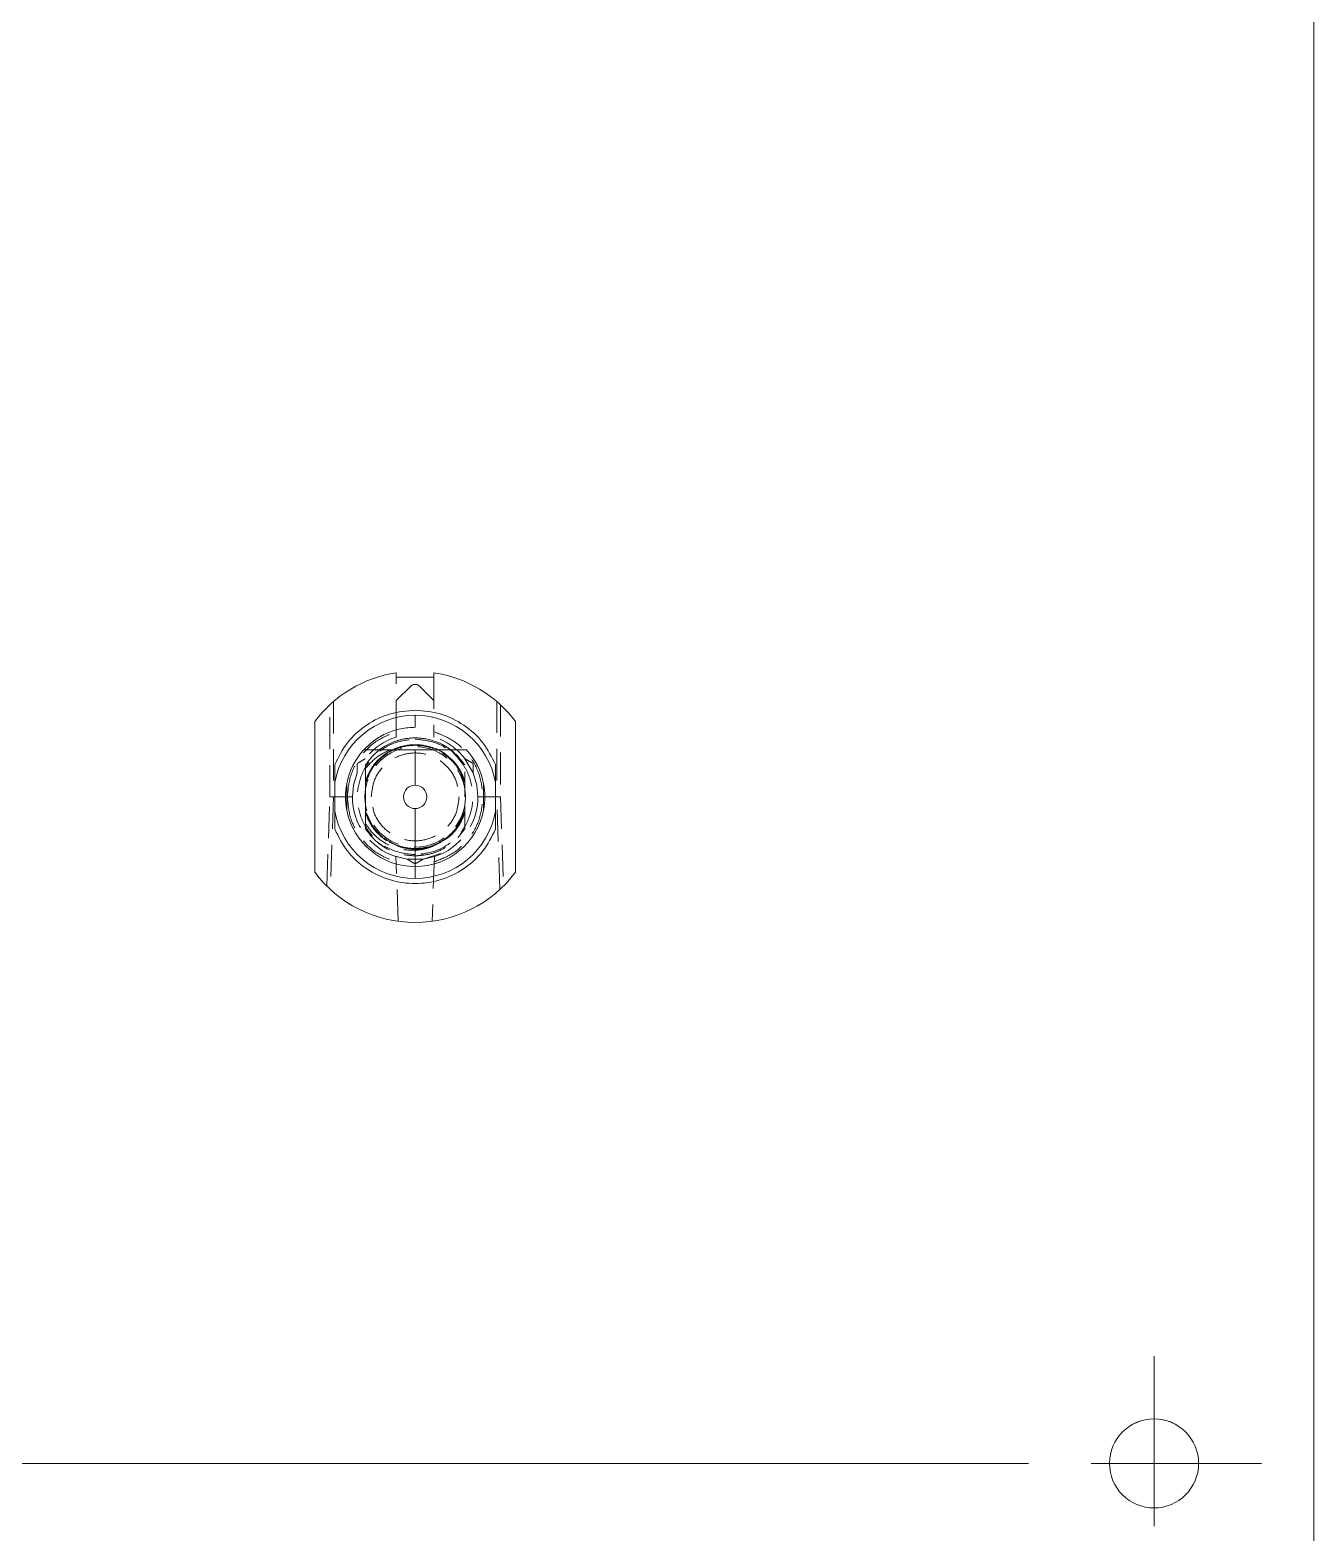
# Model space of a CAD drawing. Header units: millimetres. Extents: x -17 to 589, y 5 to 415.
# Drawn here: x 457.3 to 508.5, y 291.7 to 351.5 of the extents above; entities that cross this region are included whole.
import ezdxf

# ---------------------------------------------------------------- set-up
doc = ezdxf.new("R2010")
doc.units = ezdxf.units.MM
doc.linetypes.add('HIDDEN', pattern=[1.905, 1.27, -0.635])

# ---------------------------------------------------------------- blocks, each defined once
blk = doc.blocks.new('SW_CENTERMARKSYMBOL_1')
at = {"color": 0, "linetype": 'Continuous', "lineweight": 0}
for p, q in [((314.31, 132.5), (314.31, 134.275)), ((314.31, 130), (314.31, 132.5)), ((309.31, 130), (214.54, 130)), ((314.31, 130), (311.81, 130)), ((314.31, 130), (314.31, 127.5)), ((314.31, 130), (316.81, 130)), ((316.81, 130), (318.585, 130))]:
    blk.add_line(p, q, dxfattribs=at)
blk = doc.blocks.new('d')
at = {"color": 5, "lineweight": 15}
blk.add_line((1117.599, 223.902), (1117.599, 330.332), dxfattribs=at)
blk.add_circle((1111.229, 248.982), 1.775, dxfattribs=at)
at = {"color": 5, "lineweight": 0}
blk.add_blockref('SW_CENTERMARKSYMBOL_1', (796.919, 118.982), dxfattribs=at)

msp = doc.modelspace()

# ---------------------------------------------------------------- linework, layer by layer
at = {"color": 7, "linetype": 'Continuous', "lineweight": 15}
for p, q in [((508.4569, 269.3639), (508.4569, 375.7939)), ((471.9069, 325.9323), (471.9069, 325.7639)), ((473.4069, 325.7639), (471.9069, 325.7639)), ((473.4069, 325.9323), (473.4069, 325.7639)), ((468.6569, 323.9889), (468.6569, 317.9889)), ((472.6569, 324.2389), (472.6569, 323.7639)), ((476.6569, 317.9889), (476.6569, 323.9889)), ((472.6569, 321.4537), (472.6569, 322.8639)), ((472.6569, 318.2139), (472.6569, 320.5241)), ((472.6569, 318.2139), (472.6569, 317.7389))]:
    msp.add_line(p, q, dxfattribs=at)
at = {"color": 7, "linetype": 'HIDDEN', "lineweight": 0}
for p, q in [((471.9069, 323.5826), (471.9069, 325.7639)), ((473.4069, 325.7639), (473.4069, 323.5826)), ((471.9069, 324.8237), (472.4801, 325.397)), ((472.8337, 325.397), (473.4069, 324.8237)), ((469.2626, 320.9889), (469.2626, 324.6602)), ((469.4069, 324.7886), (469.4069, 321.6392)), ((475.9069, 321.6392), (475.9069, 324.7886)), ((476.0513, 324.6602), (476.0513, 320.9889)), ((474.0546, 322.8781), (474.6319, 322.2624)), ((470.3486, 321.9488), (470.3486, 322.2639)), ((470.6819, 322.2624), (470.6819, 321.3041)), ((474.3379, 322.2115), (474.6319, 321.6398)), ((474.338, 322.2115), (474.6319, 321.6398)), ((474.6319, 322.2624), (474.4431, 322.4877)), ((474.6424, 322.508), (474.9153, 322.3505)), ((474.9653, 321.9488), (474.6424, 322.508)), ((470.6819, 321.9898), (470.6819, 321.6398)), ((470.6819, 321.6398), (470.6819, 321.9898)), ((470.8438, 321.9546), (470.6819, 321.6398)), ((470.6819, 321.5549), (470.8315, 321.8722)), ((470.8295, 321.8678), (470.6819, 321.5549)), ((474.4721, 321.8939), (474.6319, 321.5549)), ((474.6319, 321.5549), (474.4721, 321.8939)), ((474.6319, 321.6398), (474.508, 321.8809)), ((474.6319, 321.9898), (474.6319, 321.6398)), ((474.6319, 321.3041), (474.6319, 321.5549)), ((469.1384, 317.4364), (469.2625, 320.9889)), ((469.4069, 320.9889), (469.2626, 320.9889)), ((469.4069, 320.9889), (469.2782, 317.3032)), ((469.4069, 320.9889), (469.9569, 320.9889)), ((470.1569, 320.9889), (469.9569, 320.9889)), ((470.6819, 321.3041), (470.6819, 320.6737)), ((474.6319, 321.0705), (474.6319, 321.3041)), ((474.6319, 320.9889), (474.6319, 321.257)), ((475.3569, 320.9889), (475.1569, 320.9889)), ((475.3569, 320.9889), (475.9069, 320.9889)), ((476.0356, 317.3032), (475.9069, 320.9889)), ((475.9069, 320.9889), (476.0513, 320.9889)), ((476.0514, 320.9889), (476.1754, 317.4364)), ((470.6819, 320.6737), (470.6819, 319.9163)), ((470.6819, 320.338), (470.6819, 319.7154)), ((470.6819, 319.9163), (470.6819, 320.338)), ((470.6819, 320.338), (470.8894, 319.9345)), ((470.9444, 319.8664), (470.682, 320.4229)), ((470.682, 320.4229), (470.9444, 319.8664)), ((470.9444, 319.8664), (470.682, 320.4229)), ((470.682, 320.4229), (470.9444, 319.8664)), ((474.6319, 320.4229), (474.2707, 319.7174)), ((474.6319, 320.338), (474.3676, 319.824)), ((474.3676, 319.824), (474.6319, 320.338)), ((474.6319, 320.338), (474.3676, 319.824)), ((474.6319, 320.4229), (474.381, 319.8908)), ((474.381, 319.8908), (474.6319, 320.4229)), ((474.6319, 320.4229), (474.381, 319.8908)), ((474.381, 319.8908), (474.6319, 320.4229)), ((474.4021, 319.891), (474.6319, 320.338)), ((474.6319, 320.4229), (474.4104, 319.953)), ((474.4104, 319.9531), (474.6319, 320.4229)), ((474.6319, 320.4229), (474.6319, 320.6737)), ((474.6319, 319.7154), (474.6319, 320.338)), ((475.3819, 320.4645), (475.3819, 320.4645)), ((470.6819, 319.7154), (470.9111, 319.4419)), ((474.4665, 319.5179), (474.6319, 319.7154)), ((474.5152, 319.576), (474.6319, 319.7154)), ((474.6319, 319.988), (474.6319, 319.7154)), ((471.2003, 319.1644), (471.4819, 318.9537)), ((471.6172, 319.188), (471.9775, 319.0303)), ((471.8561, 318.6289), (472.3341, 318.5098)), ((471.9819, 316.0347), (471.892, 318.6088)), ((472.3341, 318.5098), (471.892, 318.6088)), ((472.6069, 318.3523), (472.3341, 318.5098)), ((472.3341, 318.5098), (472.9798, 318.5098)), ((472.392, 318.6721), (472.6569, 318.6389)), ((472.6569, 318.6389), (472.9806, 318.6795)), ((472.6569, 318.6389), (472.9672, 318.6778)), ((472.9798, 318.5098), (472.7069, 318.3523)), ((472.9798, 318.5098), (473.6679, 318.73)), ((473.4218, 318.6088), (472.9798, 318.5098)), ((473.4218, 318.6088), (473.3319, 316.0347))]:
    msp.add_line(p, q, dxfattribs=at)
at = {"color": 7, "linetype": 'HIDDEN', "lineweight": 0, "flags": 128}
for points in [[(471.8808, 322.9181), (471.9094, 322.9219), (471.9184, 322.922), (471.9197, 322.9218), (471.9205, 322.9214), (471.9207, 322.9212), (471.9207, 322.9212), (471.9207, 322.9211), (471.9208, 322.9211), (471.9208, 322.9211), (471.9208, 322.9211), (471.9208, 322.9211), (471.9208, 322.9212), (471.9207, 322.9214), (471.9207, 322.9215), (471.9207, 322.9215), (471.9207, 322.9215), (471.9207, 322.9215), (471.9207, 322.9215), (471.9207, 322.9214), (471.9208, 322.9212), (471.9208, 322.921), (471.9209, 322.9209), (471.9209, 322.9209), (471.9209, 322.9208), (471.9209, 322.9208), (471.9209, 322.9208), (471.9209, 322.9208), (471.9209, 322.9205), (471.9208, 322.9201), (471.9205, 322.9194), (471.9175, 322.9168), (471.788, 322.8526), (471.625, 322.7654)], [(470.6819, 322.2624), (470.6819, 322.2624)], [(470.6819, 322.2624), (470.6819, 322.2624)], [(470.6819, 322.2624), (470.6819, 322.2624)], [(470.6819, 322.2624), (470.6819, 322.2624)], [(470.6819, 322.2624), (470.6819, 322.2624)], [(470.6819, 322.2624), (470.6819, 322.2624)], [(470.6819, 322.2624), (470.6819, 322.2624)], [(470.6819, 322.2624), (470.6819, 322.2624)], [(474.6319, 322.2624), (474.6319, 322.2624)], [(470.1569, 320.9889), (470.2007, 321.4545), (470.3486, 321.9488)], [(474.6319, 321.5549), (474.6319, 321.5549)], [(474.6319, 321.5549), (474.6319, 321.5549)], [(474.6319, 321.5549), (474.6319, 321.5549)], [(474.6319, 321.5549), (474.6319, 321.5549)], [(474.6319, 321.5549), (474.6319, 321.5549)], [(474.9653, 321.9488), (475.1132, 321.4545), (475.1569, 320.9804)], [(470.6819, 321.3041), (470.6819, 321.3041)], [(470.6819, 320.6737), (470.6819, 320.6737)], [(474.6319, 320.4229), (474.6319, 320.4229)], [(474.6319, 320.4229), (474.6319, 320.4229)], [(474.6319, 320.4229), (474.6319, 320.4229)], [(474.6319, 320.4229), (474.6319, 320.4229)], [(474.6319, 320.4229), (474.6319, 320.4229)], [(474.6319, 320.4229), (474.6319, 320.4229)], [(474.6319, 320.4229), (474.6319, 320.4229)], [(474.6319, 320.4229), (474.6319, 320.4229)], [(470.6819, 319.7154), (470.6819, 319.7154)], [(470.6819, 319.7154), (470.6819, 319.7154)], [(470.6819, 319.7154), (470.6819, 319.7154)], [(470.6819, 319.7154), (470.6819, 319.7154)], [(470.6819, 319.7154), (470.6819, 319.7154)], [(470.6819, 319.7154), (470.6819, 319.7154)], [(470.6819, 319.7154), (470.6819, 319.7154)], [(470.8777, 319.9617), (470.8777, 319.9617)], [(474.6319, 319.7154), (474.6319, 319.7154)], [(471.6297, 319.2097), (471.6297, 319.2097)]]:
    msp.add_lwpolyline(points, dxfattribs=at)
at = {"color": 7, "linetype": 'HIDDEN', "lineweight": 0}
msp.add_circle((472.6569, 320.9889), 2, dxfattribs=at)
at = {"color": 7, "linetype": 'Continuous', "lineweight": 15}
msp.add_circle((502.0869, 294.4439), 1.775, dxfattribs=at)
for radius, start, end in [(5, 98.626927, 143.130102), (5, 36.869898, 81.373073), (3.25, 90, 169.936726), (3.25, 10.063274, 90), (2.775, 137.49336, 169.107053), (2.775, 10.893239, 42.506629), (2.775, 169.106678, 190.893764), (0.4648, 90, 270), (0.4648, 270, 90), (2.775, 349.10676, 10.892947), (3.25, 190.063274, 270), (2.775, 190.892947, 270), (2.775, 270, 349.107053), (3.25, 270, 349.936726), (5, 216.869898, 323.130102)]:
    msp.add_arc((472.6569, 320.9889), radius, start, end, dxfattribs=at)
at = {"color": 7, "linetype": 'HIDDEN', "lineweight": 0}
for radius, start, end in [(2.5, 107.457603, 142.57976), (2.35, 53.505811, 147.185082), (2.5, 37.42024, 72.542397), (2.5, 180, 252.184311), (2.5, 287.815689, 0)]:
    msp.add_arc((472.6569, 320.9889), radius, start, end, dxfattribs=at)
for points in [[(472.4801, 325.397), (472.506, 325.4175), (472.5576, 325.4585), (472.6569, 325.476), (472.7562, 325.4585), (472.8079, 325.4175), (472.8337, 325.397)], [(474.6319, 322.2624), (474.5141, 322.419), (474.2785, 322.7322), (473.7918, 323.0729), (473.2436, 323.2901), (472.6569, 323.3633), (472.0702, 323.2901), (471.522, 323.0729), (471.0354, 322.7322), (470.7997, 322.419), (470.6819, 322.2624)], [(470.9069, 320.9889), (470.9332, 321.2179), (470.9858, 321.676), (471.3905, 322.2585), (471.969, 322.6478), (472.6569, 322.7845), (473.3449, 322.6478), (473.9233, 322.2585), (474.328, 321.676), (474.3806, 321.2179), (474.4069, 320.9889)], [(474.6319, 321.5549), (474.5837, 321.6941), (474.4873, 321.9725), (474.3083, 322.2066), (474.2188, 322.3236)], [(474.4069, 320.9889), (474.3806, 320.7599), (474.328, 320.3018), (473.9233, 319.7192), (473.3449, 319.33), (472.6569, 319.1933), (471.969, 319.33), (471.3905, 319.7192), (470.9858, 320.3018), (470.9332, 320.7599), (470.9069, 320.9889)], [(470.6819, 319.7154), (470.7997, 319.5586), (471.0354, 319.2452), (471.522, 318.9067), (472.0702, 318.6811), (472.4614, 318.653), (472.6569, 318.6389)], [(470.6819, 319.7154), (470.7997, 319.5586), (471.0354, 319.2452), (471.522, 318.9067), (472.0702, 318.6811), (472.4614, 318.653), (472.6569, 318.6389)], [(472.6569, 318.6389), (472.8525, 318.653), (473.2436, 318.6811), (473.7918, 318.9067), (474.2785, 319.2452), (474.5141, 319.5586), (474.6319, 319.7154)], [(472.6569, 318.6389), (472.8525, 318.653), (473.2436, 318.6811), (473.7918, 318.9067), (474.2785, 319.2452), (474.5141, 319.5586), (474.6319, 319.7154)], [(472.7069, 318.3523), (472.699, 318.3485), (472.6832, 318.3409), (472.6569, 318.3379), (472.6306, 318.3409), (472.6148, 318.3485), (472.6069, 318.3523)]]:
    msp.add_open_spline(points, degree=3, dxfattribs=at)
at = {"color": 7, "linetype": 'Continuous', "lineweight": 15}
for points, knots in [([(469.4569, 322.2783), (469.6081, 322.578), (469.9174, 323.1912), (470.7024, 323.8892), (471.644, 324.3547), (472.3284, 324.4113), (472.663, 324.4389)], [0, 0, 0, 0, 0.2443904, 0.5, 0.7556096, 1, 1, 1, 1]), ([(472.663, 324.4389), (472.9965, 324.4103), (473.6787, 324.3517), (474.6164, 323.8855), (475.398, 323.1886), (475.7062, 322.5772), (475.8569, 322.2783)], [0, 0, 0, 0, 0.2444238, 0.5, 0.7555762, 1, 1, 1, 1]), ([(472.6569, 323.7639), (472.4652, 323.7525), (472.0816, 323.7296), (471.5325, 323.5448), (471.0252, 323.2649), (470.7492, 322.9976), (470.6112, 322.8639)], [0, 0, 0, 0, 0.2500002, 0.5000003, 0.7500002, 1, 1, 1, 1]), ([(472.6569, 322.8639), (472.462, 322.8639), (471.9576, 322.8639), (471.2758, 322.8639), (470.8268, 322.8639), (470.6112, 322.8639)], [0, 0, 0, 0, 0.2465257, 0.6381396, 1, 1, 1, 1]), ([(474.7027, 322.8639), (474.2651, 322.8639), (473.6621, 322.8639), (472.8733, 322.8639), (472.6569, 322.8639)], [0, 0, 0, 0, 0.7257574, 1, 1, 1, 1]), ([(469.4569, 322.2783), (469.4569, 322.1438), (469.4569, 321.97), (469.4569, 321.7757), (469.4569, 321.6951), (469.4569, 321.6411), (469.4569, 321.6015), (469.4569, 321.5753), (469.4569, 321.5613), (469.4569, 321.5572), (469.4569, 321.5569), (469.4569, 321.5568)], [0, 0, 0, 0, 0.5219302, 0.6747067, 0.7796367, 0.8517307, 0.9016652, 0.9545658, 0.9758811, 0.9930943, 1, 1, 1, 1]), ([(475.8569, 322.2783), (475.8569, 322.1438), (475.8569, 321.97), (475.8569, 321.7757), (475.8569, 321.6951), (475.8569, 321.6411), (475.8569, 321.6015), (475.8569, 321.5753), (475.8569, 321.5613), (475.8569, 321.5572), (475.8569, 321.5569), (475.8569, 321.5568)], [0, 0, 0, 0, 0.5219302, 0.6747067, 0.7796367, 0.8517307, 0.9016652, 0.9545658, 0.9758811, 0.9930943, 1, 1, 1, 1]), ([(469.4569, 321.5568), (469.4569, 321.3808), (469.4569, 321.0284), (469.4569, 320.6353), (469.4569, 320.4429), (469.4569, 320.421)], [0, 0, 0, 0, 0.4691002, 0.9396132, 1, 1, 1, 1]), ([(469.9319, 321.5133), (469.9319, 321.2232), (469.9319, 320.8701), (469.9319, 320.5259), (469.9319, 320.4645)], [0, 0, 0, 0, 0.821497, 1, 1, 1, 1]), ([(475.3819, 320.4645), (475.3819, 320.7546), (475.3819, 321.1077), (475.3819, 321.4519), (475.3819, 321.5133)], [0, 0, 0, 0, 0.8214863, 1, 1, 1, 1]), ([(475.8569, 321.5568), (475.8569, 321.3808), (475.8569, 321.0284), (475.8569, 320.6353), (475.8569, 320.4429), (475.8569, 320.421)], [0, 0, 0, 0, 0.4691002, 0.9396132, 1, 1, 1, 1]), ([(469.4569, 320.421), (469.4569, 320.4205), (469.4569, 320.4193), (469.4569, 320.4076), (469.4569, 320.3641), (469.4569, 320.1676), (469.4569, 319.9337), (469.4569, 319.7375), (469.4569, 319.6995)], [0, 0, 0, 0, 0.0169294, 0.0393005, 0.081695, 0.2361978, 0.8521567, 1, 1, 1, 1]), ([(475.8569, 320.421), (475.8569, 320.4205), (475.8569, 320.4193), (475.8569, 320.4076), (475.8569, 320.3641), (475.8569, 320.1676), (475.8569, 319.9337), (475.8569, 319.7375), (475.8569, 319.6995)], [0, 0, 0, 0, 0.0169294, 0.0393005, 0.081695, 0.2361978, 0.8521567, 1, 1, 1, 1]), ([(475.8569, 319.6995), (475.706, 319.4005), (475.3972, 318.7888), (474.6139, 318.0867), (473.6743, 317.6383), (472.6569, 317.4903), (471.6396, 317.6383), (470.6999, 318.0867), (469.9166, 318.7888), (469.6079, 319.4005), (469.4569, 319.6995)], [0, 0, 0, 0, 0.1222036, 0.25, 0.3777964, 0.5, 0.6222036, 0.75, 0.8777964, 1, 1, 1, 1])]:
    msp.add_open_spline(points, degree=3, knots=knots, dxfattribs=at)
at = {"color": 7, "linetype": 'HIDDEN', "lineweight": 0}
for points, knots in [([(469.9569, 320.9889), (469.9827, 321.2715), (470.0357, 321.852), (470.4634, 322.638), (471.0997, 323.2672), (471.6426, 323.4794), (471.9069, 323.5826)], [0, 0, 0, 0, 0.2433924, 0.5, 0.7566076, 1, 1, 1, 1]), ([(472.6569, 318.6889), (472.3677, 318.7198), (471.9212, 318.7675), (471.3851, 319.0538), (471.0197, 319.351), (470.7204, 319.717), (470.4431, 320.253), (470.3011, 320.9889), (470.4431, 321.7246), (470.7203, 322.2607), (471.0194, 322.6266), (471.3849, 322.9239), (471.9211, 323.2103), (472.3677, 323.258), (472.6569, 323.2889)], [0, 0, 0, 0, 0.11972147, 0.18482351, 0.24999997, 0.31510204, 0.38027853, 0.5, 0.61972147, 0.68482351, 0.74999997, 0.81510204, 0.88027853, 1, 1, 1, 1]), ([(471.9069, 323.5826), (471.9069, 323.5548), (471.9069, 323.4996), (471.9069, 323.4314), (471.9069, 323.3824), (471.9069, 323.3766), (471.9069, 323.3737)], [0, 0, 0, 0, 0.2586201, 0.5136175, 0.7560903, 1, 1, 1, 1]), ([(472.6569, 323.2889), (472.9461, 323.258), (473.3926, 323.2103), (473.9288, 322.924), (474.2942, 322.6268), (474.5934, 322.2608), (474.8707, 321.7248), (475.0127, 320.9889), (474.8707, 320.2532), (474.5935, 319.7171), (474.2945, 319.3512), (473.9289, 319.0539), (473.3928, 318.7675), (472.9461, 318.7198), (472.6569, 318.6889)], [0, 0, 0, 0, 0.11972147, 0.18482351, 0.24999997, 0.31510204, 0.38027853, 0.5, 0.61972147, 0.68482351, 0.74999997, 0.81510204, 0.88027853, 1, 1, 1, 1]), ([(473.4069, 323.5826), (473.6712, 323.4794), (474.2142, 323.2672), (474.8504, 322.638), (475.2782, 321.852), (475.3311, 321.2715), (475.3569, 320.9889)], [0, 0, 0, 0, 0.2433924, 0.5, 0.7566076, 1, 1, 1, 1]), ([(473.4069, 323.5826), (473.4069, 323.5549), (473.4069, 323.4998), (473.4069, 323.4316), (473.4069, 323.3824), (473.4069, 323.3766), (473.4069, 323.3737)], [0, 0, 0, 0, 0.2581054, 0.5125954, 0.7555938, 1, 1, 1, 1]), ([(473.8951, 322.6545), (473.8886, 322.661), (473.7298, 322.8208), (473.2982, 322.989), (472.6597, 323.1055), (472.0045, 322.9993), (471.4206, 322.701), (470.942, 322.2395), (470.7686, 321.8397), (470.6819, 321.6398)], [0, 0, 0, 0, 0.0069753, 0.1724794, 0.3379835, 0.5034876, 0.6689918, 0.8344959, 1, 1, 1, 1]), ([(470.6819, 321.6398), (470.7686, 321.8397), (470.942, 322.2396), (471.4205, 322.7009), (472.0049, 322.9998), (472.6583, 323.1038), (473.3035, 322.9954), (473.8164, 322.762), (474.0405, 322.5174), (474.1178, 322.433)], [0, 0, 0, 0, 0.1532182, 0.3064365, 0.4596547, 0.6128729, 0.7660911, 0.9193093, 1, 1, 1, 1]), ([(474.1869, 322.3643), (474.0882, 322.4736), (473.8438, 322.7444), (473.3044, 322.9966), (472.658, 323.1035), (472.005, 322.9999), (471.4205, 322.7009), (470.9421, 322.2396), (470.7686, 321.8397), (470.6819, 321.6398)], [0, 0, 0, 0, 0.1013776, 0.2511479, 0.4009184, 0.550689, 0.7004591, 0.8502298, 1, 1, 1, 1]), ([(470.6819, 321.6398), (470.7687, 321.8397), (470.9421, 322.2396), (471.4205, 322.7008), (472.005, 322.9998), (472.658, 323.1034), (473.3045, 322.9967), (473.8478, 322.7418), (474.0951, 322.4673), (474.1968, 322.3544)], [0, 0, 0, 0, 0.14928746, 0.29857489, 0.44786228, 0.59714964, 0.74643697, 0.89572428, 1, 1, 1, 1]), ([(470.6819, 321.6398), (470.7687, 321.8397), (470.9421, 322.2396), (471.4205, 322.7008), (472.005, 322.9998), (472.658, 323.1035), (473.3044, 322.9966), (473.8446, 322.7438), (474.0896, 322.4722), (474.1889, 322.3622)], [0, 0, 0, 0, 0.1496693, 0.2993386, 0.4490079, 0.5986771, 0.7483464, 0.8980157, 1, 1, 1, 1]), ([(474.6319, 321.6398), (474.5452, 321.8397), (474.3718, 322.2396), (473.8934, 322.7008), (473.3086, 323.0001), (472.6569, 323.1025), (472.0053, 323.0001), (471.4204, 322.7008), (470.9421, 322.2396), (470.7687, 321.8397), (470.6819, 321.6398)], [0, 0, 0, 0, 0.1249999, 0.2499999, 0.3749998, 0.4999998, 0.6249998, 0.7499998, 0.8749999, 1, 1, 1, 1]), ([(470.6819, 321.5549), (470.7628, 321.7617), (470.9247, 322.1754), (471.4012, 322.6576), (471.9929, 322.9715), (472.6569, 323.0793), (473.3209, 322.9716), (473.9127, 322.6576), (474.3892, 322.1754), (474.551, 321.7617), (474.6319, 321.5549)], [0, 0, 0, 0, 0.1249999, 0.2499999, 0.375, 0.5000001, 0.625, 0.75, 0.8750001, 1, 1, 1, 1]), ([(474.6319, 321.5549), (474.551, 321.7617), (474.3892, 322.1754), (473.9127, 322.6576), (473.3209, 322.9716), (472.6569, 323.0793), (471.9929, 322.9715), (471.4012, 322.6576), (470.9247, 322.1754), (470.7628, 321.7617), (470.6819, 321.5549)], [0, 0, 0, 0, 0.1249999, 0.25, 0.375, 0.4999999, 0.625, 0.7500001, 0.8750001, 1, 1, 1, 1]), ([(470.6819, 322.1279), (470.8346, 322.2947), (471.1402, 322.6285), (471.5925, 322.8426), (471.8452, 322.9088), (471.8808, 322.9181)], [0, 0, 0, 0, 0.461832, 0.924144, 1, 1, 1, 1]), ([(470.682, 321.5549), (470.7629, 321.7617), (470.9247, 322.1754), (471.4012, 322.6576), (471.9929, 322.9715), (472.6569, 323.0793), (473.3209, 322.9715), (473.9127, 322.6576), (474.3891, 322.1754), (474.551, 321.7617), (474.6319, 321.5549)], [0, 0, 0, 0, 0.125, 0.2499999, 0.3749997, 0.4999996, 0.6249996, 0.7499996, 0.8749997, 1, 1, 1, 1]), ([(474.6319, 321.5549), (474.551, 321.7617), (474.3891, 322.1754), (473.9127, 322.6576), (473.3209, 322.9715), (472.6569, 323.0793), (471.9929, 322.9715), (471.4012, 322.6576), (470.9247, 322.1754), (470.7629, 321.7617), (470.682, 321.5549)], [0, 0, 0, 0, 0.1250003, 0.2500004, 0.3750004, 0.5000004, 0.6250003, 0.7500001, 0.875, 1, 1, 1, 1]), ([(470.682, 321.5549), (470.7629, 321.7617), (470.9247, 322.1754), (471.4012, 322.6576), (471.9929, 322.9715), (472.6569, 323.0793), (473.3209, 322.9715), (473.9127, 322.6576), (474.3891, 322.1754), (474.551, 321.7617), (474.6319, 321.5549)], [0, 0, 0, 0, 0.12500009, 0.2500001, 0.37500004, 0.49999996, 0.62499988, 0.74999985, 0.87499987, 1, 1, 1, 1]), ([(474.6319, 321.5549), (474.551, 321.7617), (474.3891, 322.1754), (473.9127, 322.6576), (473.3209, 322.9715), (472.6569, 323.0793), (471.9929, 322.9715), (471.4012, 322.6576), (470.9247, 322.1754), (470.7629, 321.7617), (470.682, 321.5549)], [0, 0, 0, 0, 0.1250001, 0.2500002, 0.3750001, 0.5, 0.625, 0.7499999, 0.8749999, 1, 1, 1, 1]), ([(474.2188, 322.3236), (474.1323, 322.4157), (474.0306, 322.5239), (473.917, 322.628), (473.8974, 322.6499), (473.8936, 322.6568), (473.8932, 322.6591), (473.8934, 322.6601), (473.8936, 322.6605), (473.8937, 322.6606)], [0, 0, 0, 0, 0.8053593, 0.9459667, 0.9826923, 0.9932326, 0.9969187, 0.9985022, 1, 1, 1, 1]), ([(473.8937, 322.6606), (474.0563, 322.5191), (474.3815, 322.2361), (474.5485, 321.8386), (474.6319, 321.6398)], [0, 0, 0, 0, 0.5000004, 1, 1, 1, 1]), ([(470.3486, 322.2639), (470.3492, 322.2726), (470.3505, 322.29), (470.3611, 322.3144), (470.3769, 322.3358), (470.3913, 322.3456), (470.3986, 322.3505)], [0, 0, 0, 0, 0.2508005, 0.5000001, 0.7491996, 1, 1, 1, 1]), ([(470.3986, 322.3505), (470.3921, 322.3464), (470.3832, 322.3408), (470.371, 322.3274), (470.3657, 322.32), (470.3622, 322.3144), (470.359, 322.3086), (470.3551, 322.3001), (470.3493, 322.2823), (470.3489, 322.2717), (470.3486, 322.2639)], [0, 0, 0, 0, 0.3001484, 0.4066758, 0.452606, 0.4958734, 0.5400992, 0.5867242, 0.6945387, 1, 1, 1, 1]), ([(470.3486, 322.2639), (470.3486, 322.1819), (470.3486, 322.0735), (470.3486, 321.977), (470.3486, 321.9524), (470.3486, 321.95), (470.3486, 321.9488)], [0, 0, 0, 0, 0.63867683, 0.84373912, 0.92499857, 1, 1, 1, 1]), ([(470.6714, 322.508), (470.6704, 322.5075), (470.6683, 322.5062), (470.6469, 322.4939), (470.5947, 322.4637), (470.5076, 322.4135), (470.4368, 322.3726), (470.3986, 322.3505)], [0, 0, 0, 0, 0.074114, 0.1549226, 0.3599105, 0.65372, 1, 1, 1, 1]), ([(474.1178, 322.433), (474.1945, 322.3638), (474.4331, 322.1487), (474.5516, 321.8456), (474.6319, 321.6398)], [0, 0, 0, 0, 0.321279, 1, 1, 1, 1]), ([(474.6319, 321.5549), (474.5837, 321.6941), (474.4873, 321.9725), (474.3083, 322.2066), (474.2188, 322.3236)], [0, 0, 0, 0, 0.5000007, 1, 1, 1, 1]), ([(474.9153, 322.3505), (474.8442, 322.3915), (474.7504, 322.4457), (474.6669, 322.4939), (474.6455, 322.5063), (474.6434, 322.5075), (474.6424, 322.508)], [0, 0, 0, 0, 0.6387212, 0.8437522, 0.9250038, 1, 1, 1, 1]), ([(474.9153, 322.3505), (474.9225, 322.3456), (474.9369, 322.3358), (474.9528, 322.3144), (474.9633, 322.29), (474.9646, 322.2726), (474.9653, 322.2639)], [0, 0, 0, 0, 0.2508005, 0.5000001, 0.7491996, 1, 1, 1, 1]), ([(474.9653, 322.2639), (474.965, 322.2716), (474.9646, 322.282), (474.959, 322.2993), (474.9553, 322.3076), (474.9523, 322.3134), (474.9488, 322.3191), (474.9434, 322.3267), (474.9309, 322.3407), (474.9219, 322.3463), (474.9153, 322.3505)], [0, 0, 0, 0, 0.30014842, 0.40667581, 0.452606, 0.49587337, 0.54009922, 0.58672415, 0.69453874, 1, 1, 1, 1]), ([(474.9653, 322.2639), (474.9653, 322.1819), (474.9653, 322.0735), (474.9653, 321.977), (474.9653, 321.9524), (474.9653, 321.95), (474.9653, 321.9488)], [0, 0, 0, 0, 0.6387178, 0.8437471, 0.9250006, 1, 1, 1, 1]), ([(470.6819, 321.6398), (470.6819, 321.6182), (470.6819, 321.5901), (470.6819, 321.5629), (470.6819, 321.556), (470.6819, 321.5552), (470.6819, 321.5549)], [0, 0, 0, 0, 0.6593264, 0.8552765, 0.9305099, 1, 1, 1, 1]), ([(470.6819, 321.5549), (470.6819, 321.5552), (470.6819, 321.556), (470.6819, 321.5628), (470.6819, 321.5895), (470.6819, 321.618), (470.6819, 321.6398)], [0, 0, 0, 0, 0.0688397, 0.1453138, 0.3446789, 1, 1, 1, 1]), ([(470.6819, 321.6398), (470.6819, 321.6181), (470.6819, 321.5901), (470.6819, 321.5628), (470.6819, 321.556), (470.6819, 321.5552), (470.6819, 321.5549)], [0, 0, 0, 0, 0.659561, 0.8553789, 0.9305367, 1, 1, 1, 1]), ([(474.6319, 321.5549), (474.6319, 321.5553), (474.6319, 321.556), (474.6319, 321.5629), (474.6319, 321.5895), (474.6319, 321.618), (474.6319, 321.6398)], [0, 0, 0, 0, 0.0688976, 0.145453, 0.3449293, 1, 1, 1, 1]), ([(474.6319, 321.6398), (474.6319, 321.6182), (474.6319, 321.5901), (474.6319, 321.5629), (474.6319, 321.556), (474.6319, 321.5552), (474.6319, 321.5549)], [0, 0, 0, 0, 0.6594708, 0.8553283, 0.9305157, 1, 1, 1, 1]), ([(469.9569, 320.9889), (469.9826, 320.7069), (470.0353, 320.1277), (470.4612, 319.3431), (471.0948, 318.7142), (471.636, 318.5011), (471.8994, 318.3973)], [0, 0, 0, 0, 0.2434225, 0.5, 0.7565775, 1, 1, 1, 1]), ([(473.4144, 318.3973), (473.6779, 318.5011), (474.219, 318.7142), (474.8526, 319.3431), (475.2785, 320.1277), (475.3312, 320.7069), (475.3569, 320.9889)], [0, 0, 0, 0, 0.2434225, 0.5, 0.7565775, 1, 1, 1, 1]), ([(470.6819, 320.4229), (470.6819, 320.4225), (470.6819, 320.4218), (470.6819, 320.4149), (470.6819, 320.3883), (470.6819, 320.3598), (470.6819, 320.338)], [0, 0, 0, 0, 0.0688628, 0.14538059, 0.34481419, 1, 1, 1, 1]), ([(470.6819, 320.4229), (470.6819, 320.4225), (470.6819, 320.4218), (470.6819, 320.4149), (470.6819, 320.3883), (470.6819, 320.3598), (470.6819, 320.338)], [0, 0, 0, 0, 0.0689465, 0.145569, 0.3451359, 1, 1, 1, 1]), ([(470.6819, 320.338), (470.6819, 320.3596), (470.6819, 320.3877), (470.6819, 320.4149), (470.6819, 320.4218), (470.6819, 320.4226), (470.6819, 320.4229)], [0, 0, 0, 0, 0.6595874, 0.8554208, 0.9305688, 1, 1, 1, 1]), ([(474.2707, 319.7174), (474.1426, 319.5791), (473.8865, 319.3024), (473.378, 319.0391), (472.8241, 318.9148), (472.2556, 318.9476), (471.717, 319.1325), (471.2514, 319.4572), (470.8804, 319.8934), (470.7481, 320.2464), (470.6819, 320.4229)], [0, 0, 0, 0, 0.125, 0.2500002, 0.3750006, 0.5000009, 0.6250009, 0.7500008, 0.8750004, 1, 1, 1, 1]), ([(470.6819, 320.4229), (470.7629, 320.2161), (470.9247, 319.8024), (471.4012, 319.3201), (471.9929, 319.0063), (472.6569, 318.8985), (473.321, 319.0062), (473.9127, 319.3202), (474.3892, 319.8024), (474.551, 320.2161), (474.6319, 320.4229)], [0, 0, 0, 0, 0.125, 0.2499999, 0.3749999, 0.5, 0.625, 0.7499999, 0.8749999, 1, 1, 1, 1]), ([(470.6819, 320.338), (470.7367, 320.2007), (470.8464, 319.9262), (471.1164, 319.5703), (471.4495, 319.2762), (471.8387, 319.0601), (472.2646, 318.9304), (472.7076, 318.8953), (473.1511, 318.9485), (473.4247, 319.0605), (473.5615, 319.1164)], [0, 0, 0, 0, 0.12500013, 0.25000025, 0.37500036, 0.50000042, 0.62500041, 0.75000034, 0.87500016, 1, 1, 1, 1]), ([(474.6319, 320.338), (474.5452, 320.1381), (474.3718, 319.7382), (473.8934, 319.277), (473.3086, 318.9777), (472.6569, 318.8752), (472.0053, 318.9777), (471.4204, 319.277), (470.9421, 319.7382), (470.7686, 320.138), (470.6819, 320.338)], [0, 0, 0, 0, 0.125, 0.25, 0.375, 0.5, 0.6250001, 0.75, 0.875, 1, 1, 1, 1]), ([(473.4855, 319.106), (473.6194, 319.1654), (473.9516, 319.3129), (474.3699, 319.7423), (474.5446, 320.1394), (474.6319, 320.338)], [0, 0, 0, 0, 0.25226636, 0.62613295, 1, 1, 1, 1]), ([(474.6319, 320.338), (474.5492, 320.134), (474.4095, 319.7894), (474.1319, 319.5457), (474.0187, 319.4463)], [0, 0, 0, 0, 0.5921104, 1, 1, 1, 1]), ([(474.6319, 320.4229), (474.6319, 320.4225), (474.6319, 320.4218), (474.6319, 320.4149), (474.6319, 320.3883), (474.6319, 320.3598), (474.6319, 320.338)], [0, 0, 0, 0, 0.0688677, 0.1454157, 0.3449093, 1, 1, 1, 1]), ([(474.6319, 320.338), (474.6319, 320.3596), (474.6319, 320.3877), (474.6319, 320.4149), (474.6319, 320.4218), (474.6319, 320.4226), (474.6319, 320.4229)], [0, 0, 0, 0, 0.6593585, 0.8552741, 0.9304978, 1, 1, 1, 1]), ([(474.6319, 320.4229), (474.6319, 320.4225), (474.6319, 320.4217), (474.6319, 320.4149), (474.6319, 320.3883), (474.6319, 320.3598), (474.6319, 320.338)], [0, 0, 0, 0, 0.0689479, 0.1455816, 0.3451712, 1, 1, 1, 1]), ([(470.6819, 319.9163), (470.7991, 319.7534), (471.0319, 319.4297), (471.5249, 319.0889), (472.0764, 318.8751), (472.4643, 318.8649), (472.6569, 318.8598)], [0, 0, 0, 0, 0.2550541, 0.5067387, 0.755054, 1, 1, 1, 1]), ([(473.5615, 319.1164), (473.6956, 319.199), (473.9625, 319.3633), (474.1683, 319.5998), (474.2707, 319.7174)], [0, 0, 0, 0, 0.502467, 1, 1, 1, 1]), ([(473.5615, 319.1164), (473.4189, 319.0484), (473.132, 318.9115), (472.8159, 318.8771), (472.6569, 318.8598)], [0, 0, 0, 0, 0.4970634, 1, 1, 1, 1])]:
    msp.add_open_spline(points, degree=3, knots=knots, dxfattribs=at)

# ---------------------------------------------------------------- block references
msp.add_blockref('d', (-609.1417, 45.4617))

doc.saveas('drawing.dxf')
